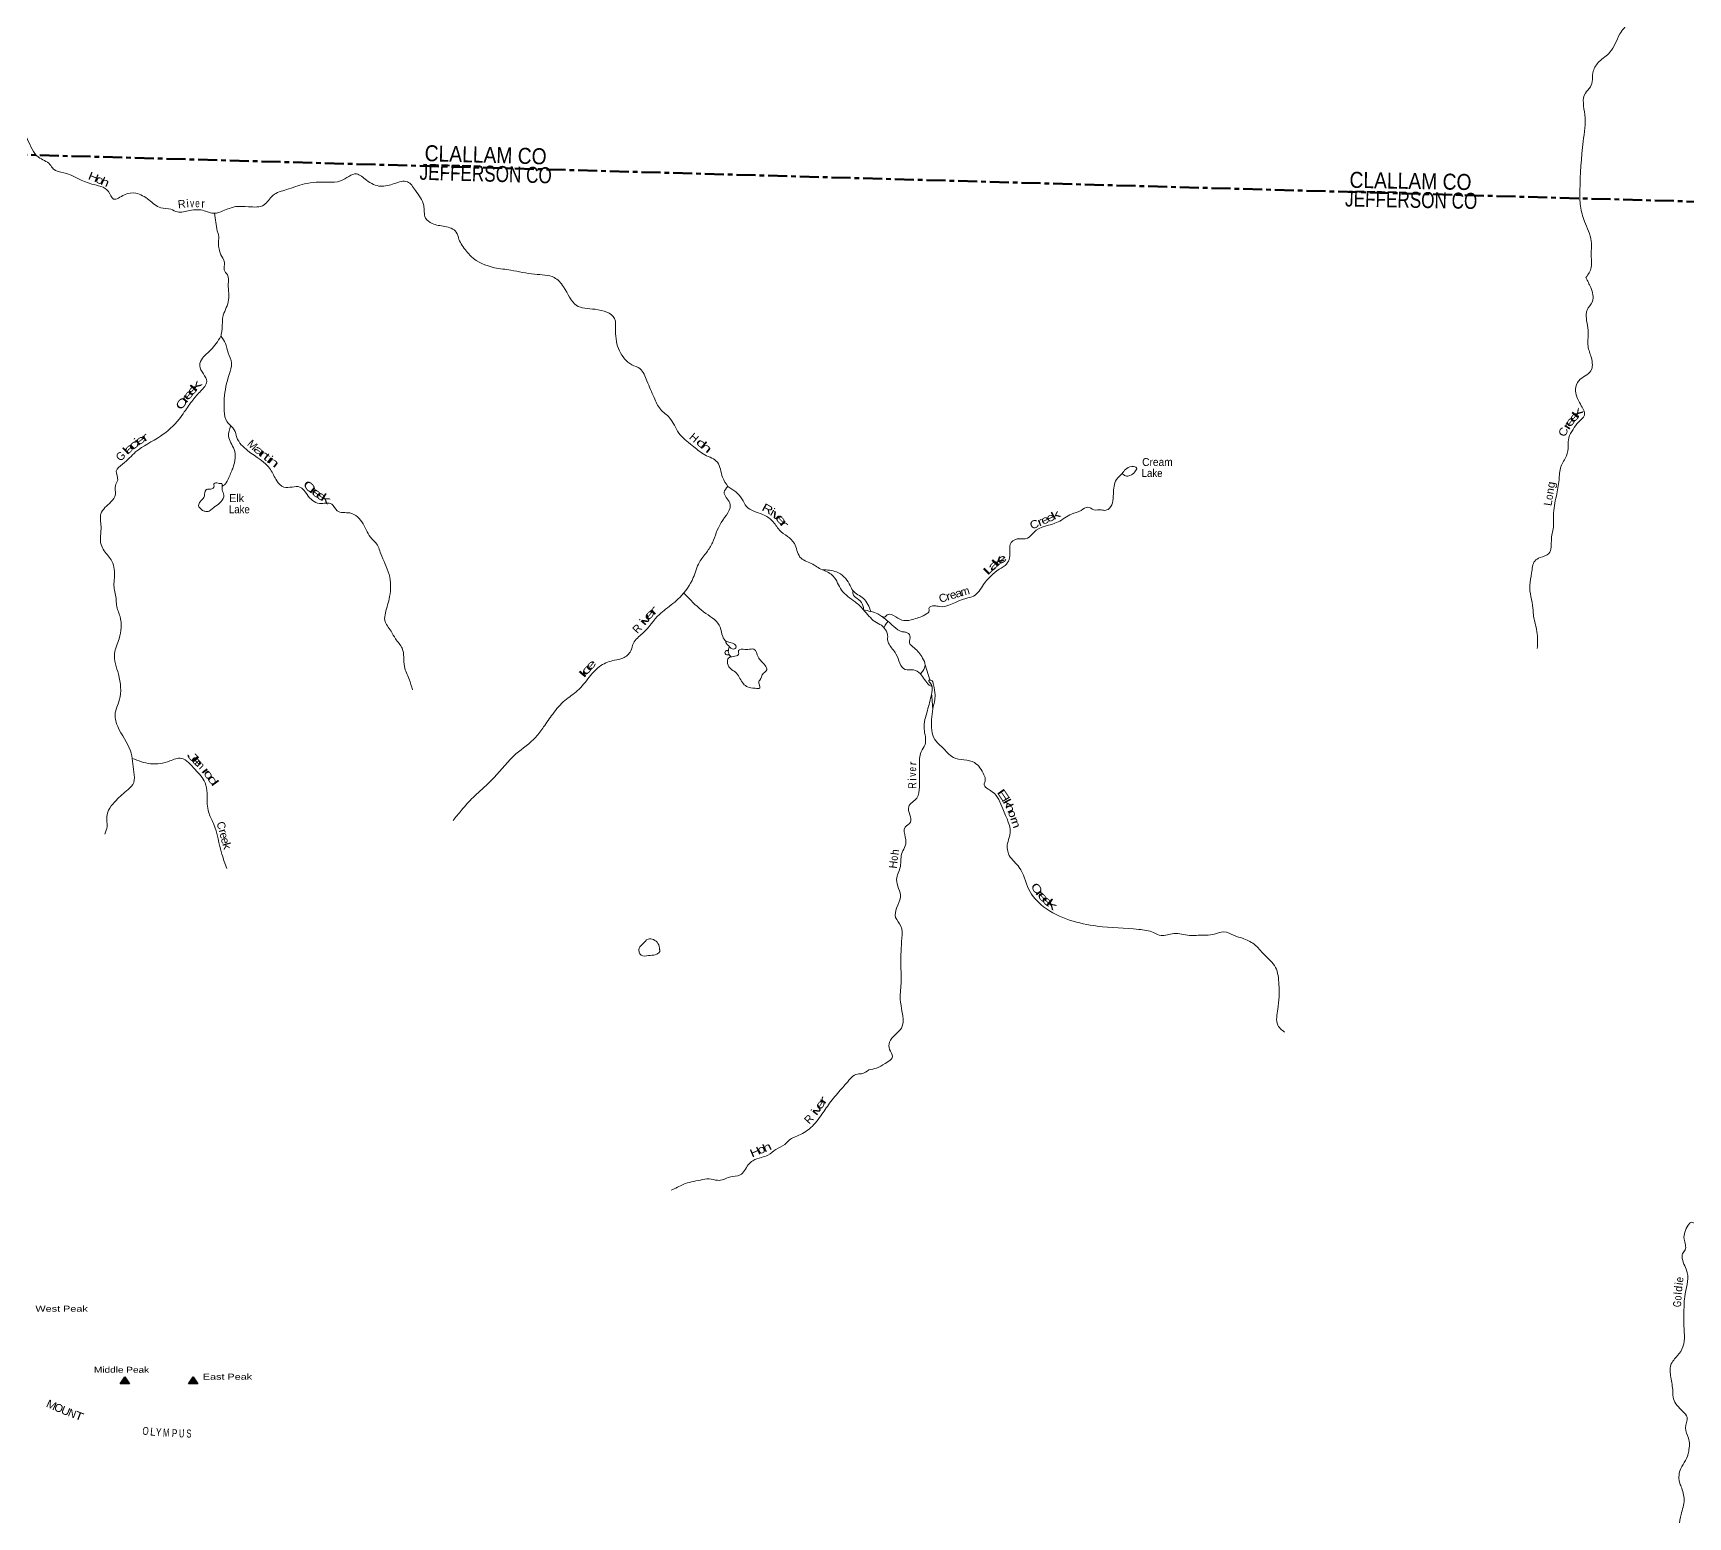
# Model space of a CAD drawing. Header units: feet. Extents: x -745759 to -493183, y 5472 to 195788.
# Drawn here: x -670075 to -628705, y 115560 to 152644 of the extents above; entities that cross this region are included whole.
import ezdxf
from ezdxf.enums import TextEntityAlignment as Align

# ---------------------------------------------------------------- set-up
doc = ezdxf.new("R2010")
doc.units = ezdxf.units.FT
doc.header["$LTSCALE"] = 80
doc.linetypes.add('LONG_DASH_SHORT_DASH', pattern=[9.9, 6, -1.2, 1.5, -1.2])
for name, color, linetype, lineweight in [('11', 7, 'LONG_DASH_SHORT_DASH', 60), ('39', 7, 'Continuous', 13), ('42', 7, 'Continuous', 25)]:
    doc.layers.add(name, color=color, linetype=linetype, lineweight=lineweight)
doc.layers.add('12', color=7, linetype='Continuous')
doc.layers.add('41', color=7, linetype='Continuous')

msp = doc.modelspace()

# ---------------------------------------------------------------- hatches: boundary and pattern name
at = {"layer": '42'}
for points in [[(-667666.77, 118886.57), (-667896.43, 118886.57), (-667779.21, 119063.66)], [(-665958.82, 118886.57), (-666188.48, 118886.57), (-666071.26, 119063.66)]]:
    msp.add_hatch(color=256, dxfattribs=at).paths.add_polyline_path(points)

# ---------------------------------------------------------------- linework, layer by layer
at = {"layer": '11'}
msp.add_line((-679409.24, 149857.95), (-648534.38, 148993.7), dxfattribs=at)
msp.add_lwpolyline([(-648534.38, 148993.7), (-618695.88, 148157.83), (-618733.81, 146182.2)], dxfattribs=at)
at = {"layer": '39'}
msp.add_line((-647775.27, 136856.06), (-647652.68, 136481.15), dxfattribs=at)
for points in [[(-631545.25, 174353.8), (-631488.67, 174012.44), (-631445.8, 173722.85), (-631651.69, 173566.79), (-632179.55, 173523.97), (-632372.32, 173252.59), (-632476.15, 172754.98), (-632474.85, 172573.38), (-632348.29, 172396.62), (-632242.21, 172131.62), (-631893.63, 171801.84), (-631878.69, 171369.75), (-631737.23, 171222.85), (-631065.52, 170747.53), (-630892.93, 170478.8), (-630557.94, 169860.89), (-630345.1, 169433.76), (-630221.96, 169049.3), (-630311.77, 168779.28), (-630463, 168321.23), (-630574.46, 167995.29), (-630733.36, 167398.24), (-630924.4, 166884.73), (-630983.84, 166232.65), (-630974.91, 165879.39), (-631023.15, 165501.38), (-631113.48, 165211.21), (-631143.81, 164669.33), (-631302.3, 164165.06), (-631411.7, 163917.75), (-631353.31, 163526.89), (-631414.76, 162874.87), (-631404.43, 162344.04), (-631486.64, 161979.02), (-631525, 161592.68), (-631580.31, 161329.84), (-631826.5, 160944.85), (-631851.54, 160527.91), (-631687.21, 160098), (-631522.43, 159839.56), (-631370.06, 159569.32), (-631036.64, 159431.58), (-630748.17, 159040.82), (-630562.57, 158652.73), (-630569.23, 158475.38), (-630565.01, 158328), (-630403.23, 158263.29), (-630242.38, 158008.98), (-630315.27, 157845.45), (-630538.57, 157641.42), (-630692.53, 157310.53), (-630650.8, 156899.94), (-630649.49, 156641.68), (-630483.06, 156369.07), (-630388.29, 156134.62), (-630290.68, 155777.05), (-630070.76, 155234.75), (-629786.8, 154749.29), (-629634.38, 154172.42), (-629617.92, 153798.79), (-629822.16, 153551.91), (-629816.81, 153293.55), (-629916.21, 152965.28), (-630160.91, 152868.73), (-630405.49, 152622.9), (-630653.58, 152165.33), (-630924.05, 151932.27), (-631069.65, 151689.93), (-631142.45, 151298.43), (-631267.62, 151142.3), (-631283.62, 150608.13), (-631321.4, 149935.32), (-631403.94, 148708.9), (-631389.92, 148319.19), (-631286.84, 147939.28), (-631122.18, 147444.81), (-631122.33, 147053.45), (-631121.33, 146783.1), (-631255.47, 146533.72)], [(-670444.24, 150415.8), (-670213.58, 149988.16), (-669938.77, 149545.63), (-669655.38, 149361.19), (-669570.49, 149252.81), (-669307.84, 149151.44), (-668608.28, 148871.05), (-668191.73, 148682.29), (-668061.78, 148496.47), (-667791.43, 148602.76), (-667506.11, 148642.22), (-667178, 148475.16), (-666884.77, 148276.43), (-666629.05, 148239.74), (-666464.67, 148174.37), (-666157.19, 148211.43), (-665793.95, 148205.16), (-665546.8, 148140.37), (-665329.77, 148199.17), (-665002.89, 148306.5), (-664692.04, 148305.17), (-664301.64, 148350.89), (-664079.47, 148587.13), (-663739.8, 148732.58), (-663291.19, 148874.13), (-662704.97, 148920.5), (-662385.49, 148951.3), (-661990.84, 149124.04), (-661739.23, 148968.4), (-661384.6, 148817.02), (-661046.35, 148881.8), (-660716.5, 148928.56), (-660518.46, 148711.29), (-660309.04, 148338.49), (-660262.12, 148022.96), (-660094.98, 147884.91), (-659781.38, 147810.91), (-659497.17, 147672.86), (-659427.76, 147488.07), (-659346.63, 147337.14)], [(-665543.38, 148140.98), (-665504.33, 147915.7), (-665471.74, 147703.31), (-665441.05, 147612), (-665432.6, 147519.05)], [(-665432.6, 147519.05), (-665426.45, 147250.16), (-665353.33, 147060.4), (-665287.33, 146903.13), (-665296.63, 146723.8), (-665217.47, 146602.48), (-665194.04, 146369.75), (-665194.98, 145925.82), (-665331.29, 145544.29), (-665343.09, 145417.49), (-665370.24, 145111.54), (-665379.61, 145067.41)], [(-659346.63, 147337.14), (-659124.14, 147064.05), (-658539.21, 146780.97), (-658131.41, 146718.88), (-657537.12, 146617.14), (-657047.2, 146534.54), (-656811.83, 146303.82), (-656490.6, 145836.57), (-656025.28, 145740.54), (-655539.68, 145510.74), (-655512.58, 145197.19), (-655416.14, 144702.05), (-655105.47, 144356.18), (-654906.58, 144257.67), (-654729.92, 143951.95), (-654548.52, 143533.08), (-654393.57, 143244.13), (-654161.76, 143029.65), (-653932.86, 142647.78), (-653594.91, 142337.45), (-653280.92, 142104.48), (-652965.56, 141917.89), (-652837.35, 141542.93), (-652704.87, 141313.13)], [(-631255.47, 146533.72), (-631133.96, 146282.58), (-631092.81, 145935), (-631224.98, 145721.08), (-631244.48, 145630.58), (-631195.03, 145163.85), (-631202.18, 144821.01), (-631117.91, 144527.26), (-631128.78, 144204.65), (-631430.74, 143956.91), (-631512.48, 143746.29), (-631391.19, 143367.27), (-631292.49, 143095.49), (-631442.25, 142918.15), (-631575.95, 142736.53), (-631681.81, 142530.3), (-631696.92, 142328.78), (-631742.97, 142079.31), (-631880.05, 141806.96), (-631927.25, 141480.85), (-631993.73, 141078.35), (-632065.56, 140587.18), (-632063.32, 140332.96), (-632116.54, 140008.95), (-632178.56, 139634.63), (-632401.72, 139535.02), (-632531.96, 139450.18), (-632611.01, 139150.76), (-632659.92, 138844.84), (-632579.84, 138270.74), (-632568.09, 138113.22), (-632479.77, 137686.27), (-632469.99, 137262.48)], [(-665379.56, 145067.34), (-665637.97, 144721.65), (-665888.56, 144434.19), (-665909.72, 144331.88), (-665733.71, 143935.37), (-665881.84, 143701.48), (-666082.32, 143471.11), (-666294.78, 143176.5), (-666425.17, 142996.6), (-666887.63, 142571.91), (-667510.67, 142176.03), (-667836.45, 141870.54), (-667994.89, 141697.48), (-667959.07, 141474.49), (-668017.65, 141334.9), (-668015.99, 141116.92), (-668128.53, 140926.41), (-668379.36, 140630.88), (-668376.5, 140316), (-668373.7, 139861.88), (-668295.49, 139708.3), (-668103.53, 139442.5), (-668041.02, 139029.05), (-668052.64, 138839.69), (-667999.67, 138513.29), (-667988.4, 138347.5), (-667901.94, 138062.51), (-667924.28, 137508.22), (-668038.07, 137138.14), (-667940.33, 136618.76), (-667918.85, 135976.43), (-668024.45, 135610.17), (-667958.56, 135311.64), (-667639.34, 134707.23), (-667556.25, 134170.1), (-667557.67, 133915.88), (-667699.98, 133742.36), (-668000.68, 133466.42), (-668234.6, 133059.42), (-668225.58, 132817.01), (-668281.61, 132626.91)], [(-665379.61, 145067.41), (-665267.77, 144890.67), (-665194.06, 144652.47), (-665112.75, 144397.9), (-665173.58, 144113.09), (-665294.18, 143511.15), (-665295.18, 143202.43), (-665224.55, 142927.99), (-665044.81, 142727.11), (-664981.72, 142539.66), (-664706.98, 142206.92), (-664139.66, 141736.67), (-663982.39, 141457.74), (-663803.48, 141297.24), (-663405.95, 141298), (-663225.85, 141109.22), (-662915.54, 140888.47), (-662607.36, 140869.57), (-662472.99, 140704.3), (-662155.74, 140650.84), (-661822.65, 140381.01), (-661607.74, 140003.56), (-661509.66, 139907.94), (-661382.52, 139633.9), (-661175.85, 139113.42), (-661161.84, 138560.1), (-661266.73, 138149.41), (-661282.09, 137970.25), (-661122.69, 137695.29), (-661015.23, 137506.57), (-660848.66, 137269.75), (-660791.36, 136816.09), (-660673.53, 136499.94), (-660592.64, 136231.26)], [(-665135.78, 142824.51), (-665188.55, 142573.82), (-665049.07, 142238.89), (-665070.05, 141799.58), (-665180.64, 141538.38), (-665276.4, 141369.59), (-665338.48, 141324.99)], [(-642845.46, 141633.64), (-642990.51, 141485.72), (-643068.41, 141127.77), (-643199.15, 140740.34), (-643257.94, 140717), (-643370.61, 140728.74), (-643555.97, 140731.45), (-643704.09, 140798.18), (-643870.6, 140713.88), (-644111.74, 140624.61), (-644451.25, 140425.84), (-645059.69, 140166.46), (-645217.05, 140019.48), (-645469.23, 140000.99), (-645650.62, 139864.45), (-645656.73, 139725.35), (-645736.53, 139375.5), (-645919.88, 139243.03), (-646312.5, 138861.45), (-646560.63, 138574.6), (-646754.95, 138516.92), (-647421, 138312.85), (-647541.64, 138330.76), (-647677.66, 138264.17), (-647672.58, 138199.54), (-647740.15, 138127.9), (-648056.47, 137997.38), (-648306.87, 137962.72), (-648507.02, 138054.42), (-648719.89, 138103.94), (-648793.23, 138050.55), (-648856.89, 138062.99)], [(-642847.21, 141634.91), (-642763.01, 141740.6), (-642606.82, 141808.92), (-642486.36, 141778.91), (-642530.17, 141678.68), (-642652.48, 141585.66), (-642767.47, 141577.26), (-642847.21, 141634.91)], [(-665842.45, 140715.8), (-665937.63, 140841.62), (-665896.59, 140933.27), (-665802.67, 141039.56), (-665786.12, 141121.82), (-665738.27, 141239.51), (-665637.11, 141248.73), (-665548.22, 141320.86), (-665552.55, 141379.5), (-665509.39, 141406.52), (-665451.27, 141392.75), (-665358.71, 141384.05), (-665349.04, 141232.43), (-665304.56, 141097.97), (-665373.88, 140936.5), (-665512.4, 140823.42), (-665586.75, 140765), (-665675.52, 140696.91), (-665756.46, 140689.13), (-665836.92, 140713.46)], [(-652704.47, 141312.78), (-652797.91, 141168.48), (-652660.39, 140904.23), (-652872.67, 140409.85), (-653093.24, 139907.62), (-653235.38, 139671.55), (-653418.31, 139420.49), (-653570.87, 139035.39), (-653906.19, 138542.5), (-654262.04, 138243.92), (-654415.08, 138117.12), (-654838.76, 137638.86), (-655067.94, 137393.17), (-655134.06, 137203.35), (-655329.02, 137023.27), (-655536.33, 136972.69), (-655877.23, 136839.15), (-656172.36, 136546.91), (-656462.73, 136210.14), (-656778.61, 135966.92), (-657083.22, 135626.51), (-657312.7, 135302.12), (-657505.83, 135047.33), (-658002.32, 134631.69), (-658548.45, 134037.87), (-658947.04, 133657.77), (-659073.58, 133540.31), (-659363.37, 133223.7), (-659576.83, 132963.43)], [(-652704.87, 141313.13), (-652352.75, 141004.41), (-652237.35, 140811.43), (-651835.54, 140614.3), (-651594.07, 140454.04), (-651415.16, 140224.93), (-651043.65, 139889.43), (-650902.27, 139550.41), (-650620.54, 139386.98), (-650342.55, 139233.74), (-650336.92, 139231.61)], [(-650338.9, 139232.36), (-649991.08, 139177.29), (-649668.91, 138879.52), (-649579.01, 138711.48), (-649314.47, 138512.21), (-649128.3, 138188.08)], [(-650336.92, 139231.61), (-650066.98, 139066.45), (-649865.18, 138723.69), (-649524.74, 138429.43), (-649312.45, 138231.21), (-649028.76, 137934.99), (-648863.67, 137847.16)], [(-653808.02, 138646.76), (-653675.11, 138509.66), (-653256.15, 138140.52), (-652895.02, 137795.22), (-652835.3, 137561.45), (-652760.04, 137444.27)], [(-649577.11, 138709.23), (-649566.19, 138598.11), (-649434.37, 138483.35), (-649327.69, 138337.03), (-649314.64, 138231.72)], [(-649314.64, 138231.72), (-649138.29, 138190.36), (-648954.4, 138130.62), (-648856.89, 138062.99)], [(-648863.67, 137847.16), (-648763.72, 137733.39), (-648709.9, 137559.11), (-648713.1, 137480.48), (-648674.46, 137368.96), (-648502.74, 137128.4), (-648270.8, 136737.67), (-648067.43, 136726.62), (-647895.49, 136635.33), (-647670.03, 136349.6), (-647608.14, 136310.05)], [(-648848.31, 138061.31), (-648558.93, 137817.14), (-648347.33, 137682.91), (-648254.81, 137671.46), (-648153.35, 137583.23), (-648162.11, 137401.8), (-648047.07, 137279.07), (-647837.25, 137025.84), (-647775.44, 136847.41), (-647823.83, 136710.94), (-647889.56, 136630.05)], [(-648802.58, 137777.62), (-648788.86, 137804.37), (-648770.06, 137848.47), (-648702.36, 137938.17)], [(-652760.45, 137444.9), (-652649.87, 137416.91), (-652497.94, 137299.57), (-652564, 137248.99), (-652692.56, 137337.41), (-652743.62, 137385.28), (-652760.04, 137444.27)], [(-652691.78, 137157.79), (-652706.26, 137214.71), (-652775.87, 137180.37), (-652729.62, 137106.41), (-652674.65, 137123), (-652691.78, 137157.79)], [(-652646.48, 137051.57), (-652492.3, 137079.45), (-652440.95, 137110.27), (-652435.97, 137211.02), (-652279.72, 137240.86), (-652207.14, 137238.79), (-652053.62, 137244.49), (-651950.25, 137053.87), (-651772.89, 136840.96), (-651731.79, 136728.79), (-651816.94, 136646.47), (-651906.89, 136469.45), (-651932.09, 136435.86), (-651902.56, 136273.58), (-652023.77, 136268.97), (-652214.47, 136302.67), (-652317.12, 136380.27), (-652488.97, 136643.47), (-652617.24, 136741.98), (-652713.84, 136888.02), (-652681.4, 137030.37), (-652646.48, 137051.57)], [(-652699.15, 137186.75), (-652687.28, 137242.42), (-652667.8, 137313.07)], [(-652678.95, 137111.15), (-652653.48, 137088.09), (-652641.85, 137071.61), (-652634.77, 137053.69)], [(-647612.91, 136124.55), (-647717.88, 135710.81), (-647799.25, 135256.08), (-647774.88, 134864.36), (-647870.31, 134682.18), (-647915.67, 134343.93), (-647917.63, 133809.37), (-647980.34, 133523.83), (-648184.98, 133315.01), (-648157.84, 133108.84), (-648138.42, 132924.98), (-648275.37, 132795.86), (-648268.95, 132551.67), (-648270.29, 132327.76), (-648351.28, 132167.56), (-648392.82, 131815.14), (-648486.36, 131489.7), (-648390.25, 131044.48), (-648486.94, 130777.59), (-648510.62, 130541.91), (-648382.83, 130328.21), (-648355.09, 130027.22), (-648381.08, 129367.93), (-648376.18, 128887.74), (-648391.43, 128676.14), (-648389.13, 128425.96), (-648368.6, 127778.09), (-648664.09, 127423.34), (-648660.73, 127243.74), (-648590.8, 127069.23), (-648770.75, 126894.34), (-648988.11, 126778.5), (-649183.12, 126730.89)], [(-647582.17, 135757.23), (-647526.55, 136107.43), (-647563.16, 136354.09), (-647629.88, 136474.09), (-647678.33, 136468.74), (-647627.3, 136377.22), (-647599.22, 136233.57), (-647612.94, 136124.83)], [(-647582.29, 135754.84), (-647600.8, 135993.53), (-647612.94, 136124.84)], [(-647582.17, 135757.23), (-647608.36, 135218.99), (-647533.17, 134991.94), (-647342.68, 134793.47), (-647068.33, 134543.33), (-646542.34, 134410.54), (-646303.11, 134102.42), (-646270.79, 133972.83), (-646298.34, 133882.46), (-646095.8, 133681.79), (-645834.12, 133258.34), (-645656.68, 132592.04), (-645714.06, 132393.16), (-645670.18, 132093.95), (-645420.79, 131791.73), (-645185.15, 131243.59), (-644812.78, 130810.46), (-644160.8, 130478.12), (-643471.89, 130324.79), (-642431.24, 130244.98), (-642061.67, 130162.9), (-641873.35, 130089.53), (-641560.22, 130141.43), (-641161.93, 130093.22), (-640821.23, 130102.35), (-640579.22, 130114.94), (-640310.2, 130181.6), (-640041.59, 130086.88), (-639843.06, 130021.43), (-639549.07, 129871.87), (-639300.97, 129618.09), (-639015.62, 129295.16), (-638929.34, 128866.22), (-638956.71, 128249.32), (-638954.59, 127851.87), (-638861.62, 127735.52), (-638785.94, 127675.91)], [(-667597.68, 134517.17), (-667136.31, 134384.11), (-666656.05, 134453.13), (-666365.61, 134517.47), (-666190.97, 134417.64), (-666024.69, 134239.35), (-665774.15, 133907.3), (-665719.22, 133372.99), (-665686.6, 133178.33), (-665567.94, 132890.41), (-665354.39, 132123.54), (-665233.77, 131764.94)], [(-654411.08, 129738.47), (-654452.89, 129895.05), (-654700.05, 129998.97), (-654830.56, 129883.64), (-654924.49, 129777.35), (-654871.29, 129596.23), (-654687.88, 129588.98), (-654410.43, 129692.04), (-654405.45, 129724.18), (-654411.08, 129738.47)], [(-618187.48, 128975.63), (-618447.28, 128717.19), (-618542.71, 128399.85), (-618717.22, 128184.54), (-619070.47, 128010.17), (-619118.86, 127873.7), (-619038.35, 127598.16), (-619144.06, 127402.02), (-619495.93, 127185.27), (-619694.23, 126996.53), (-619947.82, 126883.24), (-620176, 126852.29), (-620474.66, 126824.39), (-620558.1, 126904.29), (-620771.22, 126802.52), (-620995.43, 126767.48), (-621233.73, 126867.8), (-621374.32, 126764.96), (-621725.14, 126483.64), (-621981.98, 126422.86), (-622326.81, 126137.42), (-622433.12, 126036.09), (-622611.19, 125717.94), (-622749.06, 125661.46), (-623043.82, 125625.44), (-623165.13, 125463.81), (-623338.41, 125196.03), (-623699.69, 125023.8), (-624145.58, 124987.98), (-624257.57, 124910.94), (-624440.8, 124786.54), (-624745.54, 124756.71), (-625287.89, 124738.44), (-625530.27, 124701.65), (-625797.49, 124485.67), (-625959.42, 124437.61), (-626296.73, 124386.08), (-626558.17, 124287.02), (-627271.88, 123994.89), (-627530.26, 123831.24), (-627584.31, 123585.92), (-627682.44, 123357.38), (-627858.57, 123303.48), (-628022.22, 123140.45), (-628223.29, 122901.32), (-628415.65, 122839.59), (-628644.25, 122915.56), (-628697.63, 122849.77), (-628799.56, 122502.27), (-628773.38, 122231.56), (-628837.22, 122139.7), (-628845.11, 122016.76), (-628719.43, 121661.88), (-628782.83, 121061.64), (-628805.28, 120638.33), (-628808.69, 120410.42), (-628827.73, 119811.55), (-628962.01, 119591.62), (-629132.76, 119358.09), (-629129.32, 119049.39), (-629082.22, 118695.66), (-629064.82, 118511.83), (-628833.74, 118197.77), (-628725.14, 118048.91), (-628763.37, 117783.19), (-628688.57, 117529.92), (-628685.43, 117201.05), (-628765.49, 116968.21), (-628883.35, 116768.21), (-628914.58, 116431.77), (-628874.02, 116314.17), (-628798.26, 115990.28), (-628874.3, 115622.23), (-628924.99, 115332.47), (-628866.91, 114903.95), (-628781.89, 114660.62), (-628845.07, 114477.97), (-628832.16, 114263.94), (-628739.25, 114008.39), (-628751.81, 113707.99), (-628766.23, 113417.71), (-628728.27, 112991.49), (-628756.08, 112614.66), (-628899.67, 112445.29), (-628979.04, 112258.84), (-628917.17, 112084.44), (-628865.64, 111756.88), (-628865.14, 111656.01), (-628766.79, 111360.03), (-628842.85, 111125.12), (-628952.46, 111072.26)], [(-649183.12, 126730.89), (-649360.79, 126635.87), (-649502.51, 126619.74), (-649645, 126508.79), (-649895.53, 126223.34), (-650163.37, 125898.03), (-650380.4, 125585.39), (-650674.69, 125252.77), (-651025.5, 125056.96), (-651138.1, 125001.65), (-651285.22, 124870.65), (-651506.93, 124741.79), (-651702.67, 124604.1), (-651867.82, 124546.26), (-652080.16, 124461.52), (-652194.13, 124359.85), (-652397.28, 124107.35), (-652663.18, 124054.41), (-652808.22, 123993.98), (-652966.25, 123972.26), (-653172.97, 124010.45), (-653393.85, 123978.42), (-653820.8, 123869.54), (-653966.2, 123797.01), (-654123.57, 123728.86)]]:
    msp.add_spline(points, degree=3, dxfattribs=at)
at = {"layer": '42'}
for points in [[(-667666.77, 118886.57), (-667896.43, 118886.57), (-667779.21, 119063.66)], [(-665958.82, 118886.57), (-666188.48, 118886.57), (-666071.26, 119063.66)]]:
    msp.add_lwpolyline(points, close=True, dxfattribs=at)

# ---------------------------------------------------------------- texts
at = {"layer": '12'}
for s, rotation, width, p in [('CLALLAM CO', 358.397, 0.9, (-660290.57, 149446.01)), ('JEFFERSON CO', 358.397, 0.8, (-660416.59, 148979.73)), ('CLALLAM CO', 358.897, 0.9, (-637168.27, 148779.11)), ('JEFFERSON CO', 358.897, 0.8, (-637277.83, 148311.27))]:
    msp.add_text(s, height=400, rotation=rotation, dxfattribs=dict(at, width=width)).set_placement(p)
at = {"layer": '41'}
for s, rotation, width, p in [('H', 338.127, 1.3, (-668601.15, 148954.39)), ('o', 336.506, 1.3, (-668444.83, 148887.23)), ('h', 336.735, 1.35, (-668311.74, 148830.17)), ('v', 0.359, 0.75, (-666097.87, 148291.8)), ('e', 0.649, 0.75, (-665963.84, 148291.85)), ('k', 48.164, 2.15, (-665933.71, 143764.55)), ('r', 54.193, 1.85, (-666198.87, 143446.29)), ('e', 50.193, 1.8, (-666119.37, 143547.23)), ('e', 48.045, 1.9, (-666023.59, 143659.46)), ('C', 54.212, 1.5, (-666287.34, 143323.62)), ('e', 49.064, 1.85, (-631476.49, 142990.37)), ('k', 50.448, 2.05, (-631389.17, 143091.83)), ('C', 68.967, 1.15, (-631727.47, 142642.54)), ('r', 57.606, 1.75, (-631641.77, 142775.91)), ('e', 52.214, 1.75, (-631572.23, 142876.73)), ('a', 42.082, 2, (-667611.29, 142192.08)), ('c', 39.007, 2, (-667505.17, 142278.39)), ('i', 40.007, 1.7, (-667412.55, 142354.18)), ('e', 34.447, 1.65, (-667343.6, 142394.91)), ('r', 32.671, 1.75, (-667227.95, 142464.91)), ('a', 321.21, 1.9, (-664484.15, 142134.53)), ('o', 322.802, 1.7, (-653423.93, 142311.15)), ('h', 321.052, 1.9, (-653306.06, 142214.23)), ('l', 44.232, 1.8, (-667685.04, 142129.6)), ('r', 323.257, 1.9, (-664383.26, 142052.57)), ('t', 323.257, 1.65, (-664290.89, 141977.38)), ('i', 321.504, 1.6, (-664214, 141911.8)), ('n', 321.782, 1.85, (-664121.48, 141848.84)), ('C', 311.525, 1.65, (-663239.94, 141241.57)), ('r', 319.096, 2.1, (-663121.06, 141137.91)), ('e', 323.576, 1.7, (-663035.6, 141067.95)), ('e', 325.554, 1.65, (-662926.29, 140994.61)), ('k', 327.126, 1.8, (-662810.63, 140924.44)), ('o', 81.232, 0.9, (-632080.46, 141033)), ('g', 80.606, 1.05, (-632035.78, 141339.81)), ('R', 331.895, 1.4, (-651759.21, 140664.23)), ('i', 331.051, 1.25, (-651633.76, 140588.45)), ('v', 321.554, 1.9, (-651538.54, 140510.84)), ('k', 28.629, 1.65, (-644464.83, 140520.29)), ('e', 314.38, 2, (-651443.91, 140417.94)), ('r', 311.09, 2.1, (-651368.29, 140318.01)), ('C', 21.96, 1.15, (-645007.01, 140276.6)), ('r', 21.589, 1.4, (-644864.36, 140336.55)), ('e', 23.19, 1.3, (-644742.25, 140391.05)), ('e', 24.19, 1.3, (-644604.98, 140451.07)), ('a', 43.678, 2.1, (-645995.99, 139282.5)), ('k', 43.678, 2.25, (-645887.26, 139384.27)), ('e', 34.289, 1.6, (-645806.19, 139420.28)), ('L', 44.688, 2.1, (-646108.48, 139182.85)), ('C', 17.002, 1.05, (-647298.92, 138433.83)), ('r', 17.002, 1.25, (-647167.89, 138475.79)), ('e', 17.067, 1.1, (-647048.91, 138512.77)), ('a', 17.067, 1.2, (-646908.91, 138553.68)), ('e', 50.01, 1.85, (-654601.81, 138047.77)), ('r', 46.888, 2.2, (-654497.57, 138145.98)), ('i', 50.01, 1.7, (-654756.36, 137859.41)), ('v', 50.01, 1.95, (-654682.52, 137944.3)), ('e', 48.063, 1.9, (-656064.73, 136784.89)), ('I', 49.704, 2.1, (-656263.2, 136563.49)), ('c', 48.063, 2.15, (-656169.33, 136669.99)), ('J', 314.6, 2.3, (-666143.58, 134479.58)), ('e', 311.386, 1.9, (-666055.08, 134385.53)), ('r', 308.051, 1.95, (-665826.09, 134133.17)), ('o', 302.232, 1.55, (-665763.24, 134056.72)), ('d', 306.164, 1.9, (-665656.95, 133909.85)), ('e', 88.645, 0.75, (-647998.41, 134244.99)), ('v', 90.869, 0.8, (-647999.36, 134114.18)), ('R', 89.473, 0.85, (-647997.26, 133838.16)), ('E', 304.264, 1.75, (-645905.38, 133545.27)), ('l', 301.108, 1.25, (-645840.94, 133440.32)), ('k', 297.483, 1.6, (-645790.13, 133347.14)), ('h', 294.185, 1.4, (-645732.22, 133230.68)), ('o', 290.723, 1.2, (-645678.71, 133098.03)), ('r', 288.642, 1.3, (-645632.8, 132965.06)), ('n', 289.419, 1.3, (-645593.35, 132842.15)), ('r', 285.725, 1.2, (-665418.74, 132673.17)), ('e', 284.574, 1.05, (-665396.97, 132566.62)), ('e', 284.574, 1.05, (-665363.68, 132436.33)), ('k', 285.516, 1.25, (-665325.2, 132303.11)), ('h', 83.235, 0.95, (-648429.77, 132163.29)), ('o', 86.018, 0.8, (-648456.06, 132016.37)), ('C', 302.976, 1.4, (-645071.01, 131214.63)), ('r', 306.759, 1.9, (-644980.76, 131087.84)), ('e', 310.17, 1.85, (-644895.73, 130988.54)), ('e', 314.325, 2, (-644781.11, 130875.89)), ('k', 319.778, 2.05, (-644669.86, 130792.47)), ('v', 55.55, 1.75, (-650393.79, 125707.5)), ('e', 56.127, 1.6, (-650320.34, 125814.77)), ('r', 56.127, 1.8, (-650245.73, 125923.63)), ('i', 53.115, 1.55, (-650461.04, 125611.21)), ('H', 23.224, 1.35, (-651984.16, 124589.77)), ('o', 24.256, 1.3, (-651830.66, 124654.33)), ('h', 25.347, 1.45, (-651685.39, 124710.35)), ('e', 82.837, 0.9, (-628819.66, 121479.12)), ('G', 86.493, 0.75, (-628874.29, 120876.97)), ('o', 86.493, 0.8, (-628865.2, 121025.5))]:
    msp.add_text(s, height=200, rotation=rotation, dxfattribs=dict(at, width=width)).set_placement(p, align=Align.CENTER)
for s, rotation, p in [('R', 6.721, (-666347.7, 148274.75)), ('i', 4.971, (-666203.94, 148287.66)), ('r', 0.649, (-665824.68, 148284.57)), ('M', 316.888, (-664656.67, 142282.89)), ('H', 320.16, (-653612.75, 142458)), ('G', 44.232, (-667818.73, 141999.43)), ('n', 80.636, (-632057.87, 141183.07)), ('L', 81.232, (-632103.48, 140891.6)), ('m', 15.75, (-646749.62, 138598.89)), ('R', 46.963, (-654899.88, 137690.62)), ('m', 311.588, (-665978.2, 134309.58)), ('r', 84.44, (-647990.67, 134382.89)), ('i', 89.473, (-647995.97, 133989.61)), ('C', 285.725, (-665464.21, 132814.17)), ('H', 82.975, (-648473.28, 131851.16)), ('R', 47.656, (-650605.8, 125433.33)), ('d', 84.373, (-628846.21, 121252.65)), ('i', 82.837, (-628831.23, 121375.75)), ('l', 84.373, (-628855.77, 121137.28))]:
    msp.add_text(s, height=200, rotation=rotation, dxfattribs=at).set_placement(p, align=Align.CENTER)
for s, width, p in [('Cream', 0.95, (-642347.3, 141824.7)), ('Lake', 0.9, (-642360.84, 141549.2)), ('Lake', 0.9, (-665179.7, 140642.66))]:
    msp.add_text(s, height=200, dxfattribs=dict(at, width=width)).set_placement(p)
msp.add_text('Elk', height=200, dxfattribs=at).set_placement((-665170.67, 140922.94))
at = {"layer": '42'}
for s, width, p in [('West Peak', 1.35, (-670016.73, 120689.37)), ('Middle Peak', 1.25, (-668552.76, 119161.44)), ('East Peak', 1.35, (-665832.68, 118989.67))]:
    msp.add_text(s, height=150, dxfattribs=dict(at, width=width)).set_placement(p)
for s, height, rotation, width, p in [('M', 199.6, 334.939, 1.1, (-669656.25, 118270.14)), ('U', 199.6, 337.137, 1.1, (-669299.16, 118118.39)), ('T', 199.6, 339.335, 1.3, (-668956.69, 117987.85)), ('O', 199.6, 352.524, 0.75, (-667274.51, 117610.09)), ('L', 199.6, 354.722, 0.9, (-667089.2, 117591.27)), ('Y', 199.6, 354.722, 0.8, (-666946.6, 117580.22)), ('M', 199.7, 356.92, 0.7, (-666753.36, 117565.41)), ('P', 199.7, 356.92, 0.75, (-666542.63, 117551.58)), ('U', 199.6, 359.119, 0.65, (-666362.32, 117546.83)), ('S', 199.6, 359.119, 0.7, (-666181.15, 117543.89))]:
    msp.add_text(s, height=height, rotation=rotation, dxfattribs=dict(at, width=width)).set_placement(p, align=Align.CENTER)
for s, rotation, p in [('O', 337.137, (-669470.61, 118190.22)), ('N', 339.335, (-669130.12, 118052.53))]:
    msp.add_text(s, height=199.6, rotation=rotation, dxfattribs=at).set_placement(p, align=Align.CENTER)

doc.saveas('drawing.dxf')
